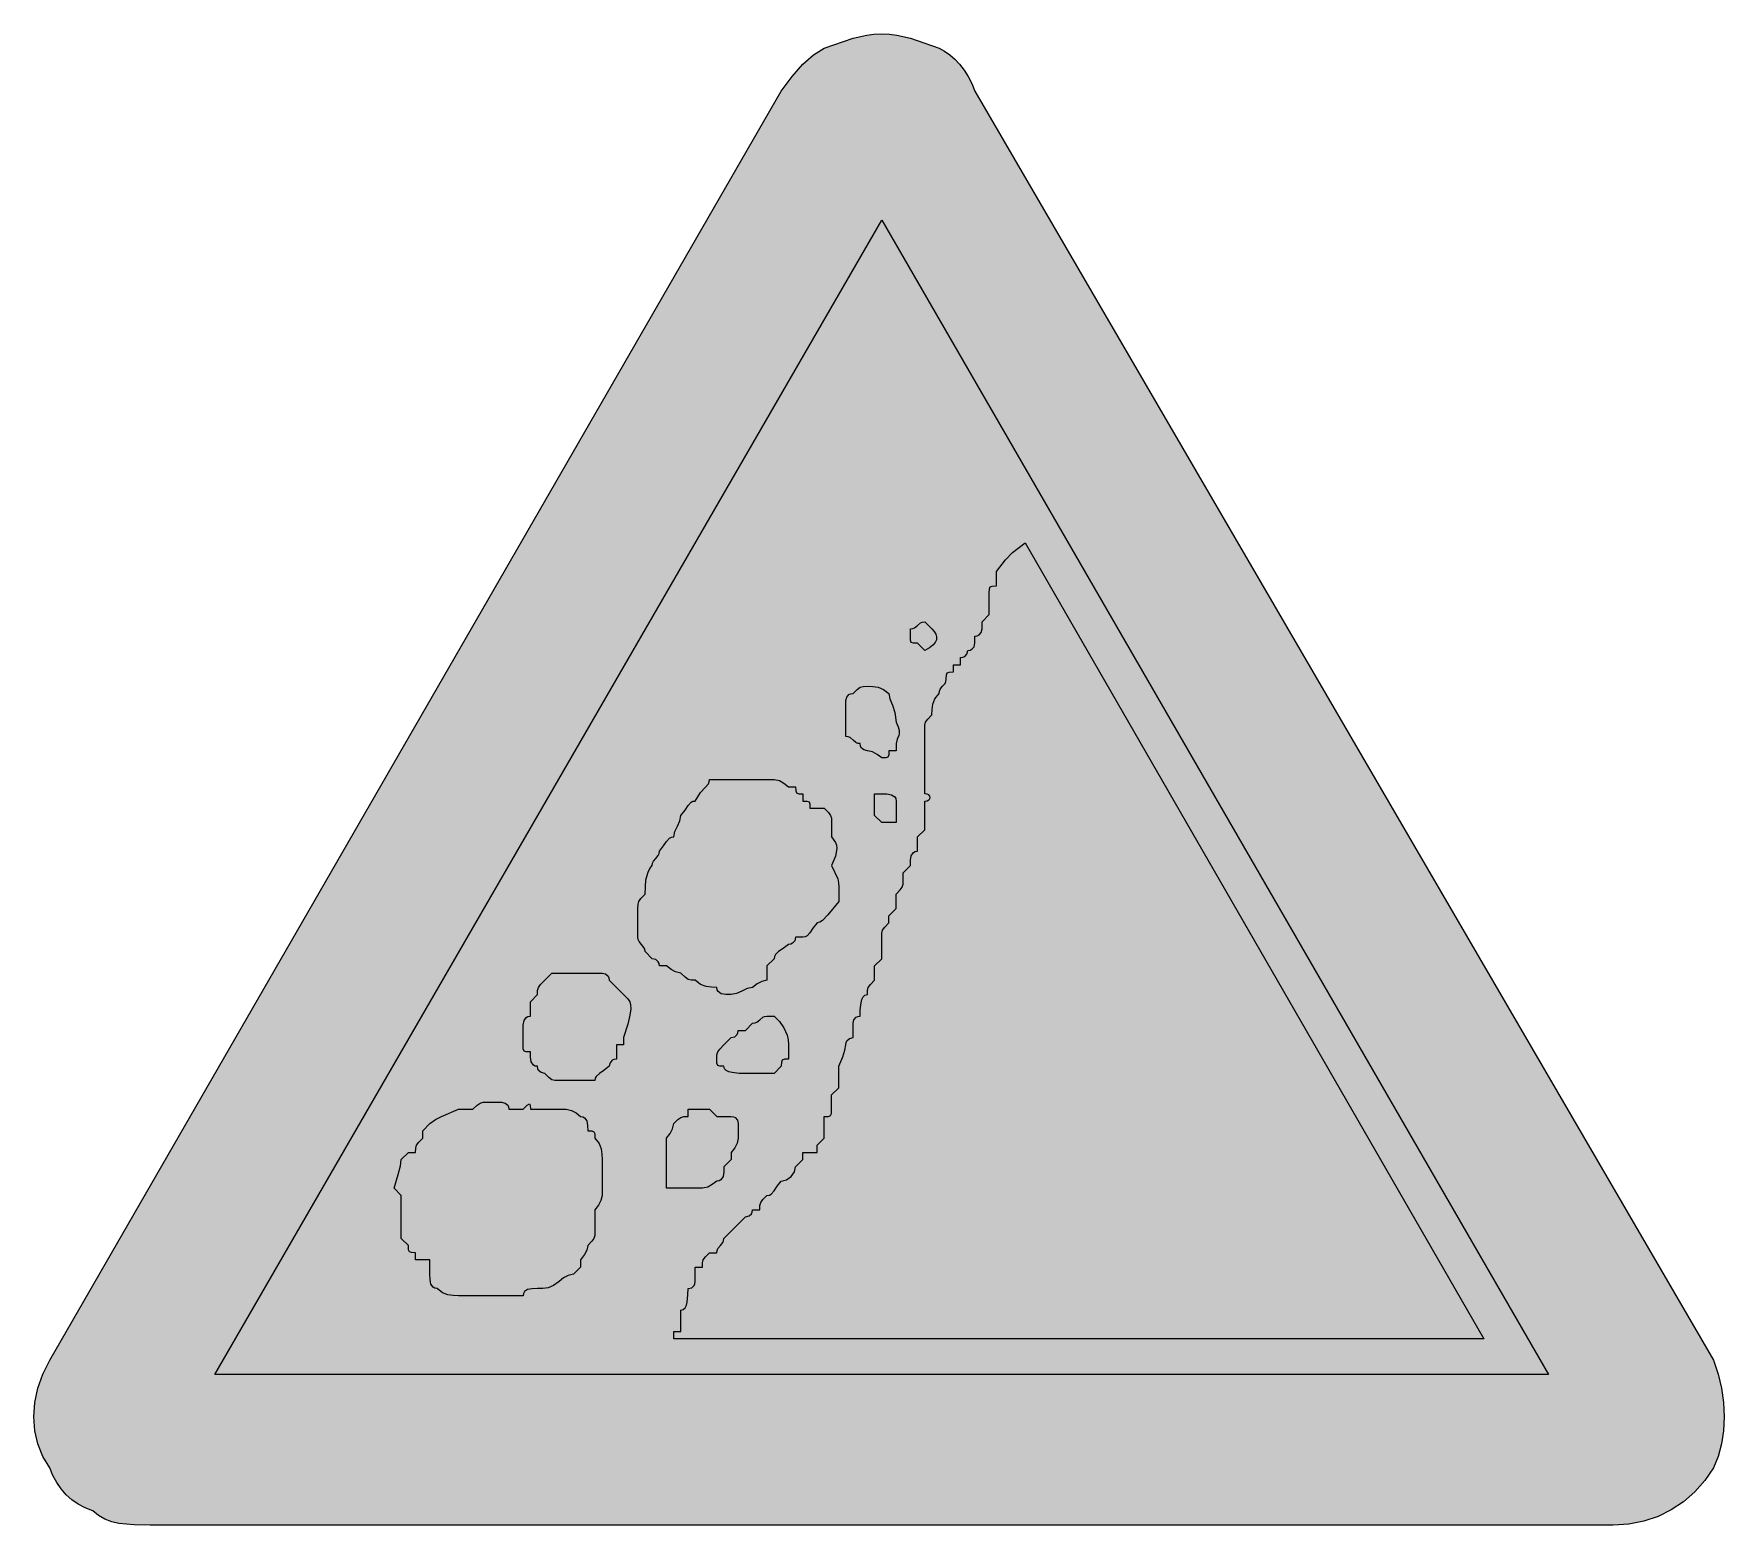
# Model space of a CAD drawing. Header units: metres. Extents: x 141 to 424, y 11 to 261.
import ezdxf

# ---------------------------------------------------------------- set-up
doc = ezdxf.new("R2010")
doc.units = ezdxf.units.M
for name, color, linetype, true_color in [('FILL_BLACK_000000', 7, 'Continuous', 0x000000), ('FILL_RED_FF0000', 7, 'Continuous', 0xff0000), ('FILL_WHITE_FFFFFF', 7, 'Continuous', 0xffffff)]:
    doc.layers.add(name, color=color, linetype=linetype, true_color=true_color)

msp = doc.modelspace()

# ---------------------------------------------------------------- hatches: boundary and pattern name
at = {"layer": 'FILL_BLACK_000000', "true_color": 0x000000}
h = msp.add_hatch(color=7, dxfattribs=at)
h.dxf.hatch_style = 1
h.paths.add_polyline_path([(248.13, 43.68), (249.33, 43.68), (249.33, 47.28), (249.73, 47.39), (250.02, 47.67), (250.24, 48.1), (250.38, 48.63), (250.51, 49.81), (250.53, 50.88), (251.13, 51.03), (251.54, 51.39), (251.68, 51.68), (251.73, 52.08), (251.73, 53.28), (251.73, 54.48), (252.93, 54.48), (252.95, 55.19), (253.08, 55.68), (253.44, 56.17), (254.13, 56.88), (255.33, 56.88), (255.38, 57.28), (255.52, 57.59), (255.93, 58.08), (256.34, 58.57), (256.48, 58.88), (256.53, 59.28), (260.13, 62.88), (260.73, 63.03), (261.14, 63.39), (261.28, 63.68), (261.33, 64.08), (262.53, 64.08), (262.55, 64.79), (262.68, 65.28), (263.04, 65.77), (263.73, 66.48), (264.13, 66.53), (264.44, 66.69), (264.93, 67.23), (265.42, 68), (266.13, 68.88), (267.01, 69.09), (267.78, 69.63), (268.32, 70.4), (268.53, 71.28), (269.73, 72.48), (269.73, 73.68), (270.93, 73.68), (272.13, 73.68), (272.13, 74.88), (273.33, 76.08), (273.33, 77.28), (273.33, 78.48), (273.33, 79.68), (274.02, 79.7), (274.38, 79.83), (274.51, 80.19), (274.53, 80.88), (274.53, 82.08), (274.53, 83.28), (275.73, 84.48), (275.73, 88.08), (276.42, 89.65), (276.78, 90.78), (276.93, 91.68), (276.98, 92.08), (277.12, 92.37), (277.53, 92.73), (278.13, 92.88), (278.13, 94.08), (278.13, 95.28), (278.28, 95.88), (278.64, 96.29), (278.93, 96.43), (279.33, 96.48), (279.35, 97.55), (279.48, 98.73), (279.62, 99.26), (279.84, 99.69), (280.13, 99.97), (280.53, 100.08), (280.55, 100.79), (280.68, 101.28), (281.04, 101.77), (281.73, 102.48), (281.73, 103.68), (281.73, 104.88), (282.93, 106.08), (282.93, 107.28), (282.93, 109.68), (282.95, 110.39), (283.08, 110.88), (283.44, 111.37), (284.13, 112.08), (284.13, 113.28), (285.33, 114.48), (285.33, 116.88), (286.02, 117.59), (286.38, 118.08), (286.51, 118.57), (286.53, 119.28), (286.53, 120.48), (287.73, 121.68), (287.75, 122.56), (287.88, 123.33), (288.24, 123.87), (288.53, 124.03), (288.93, 124.08), (288.93, 125.28), (288.93, 126.48), (290.13, 127.68), (290.13, 130.08), (290.13, 131.28), (290.13, 132.48), (290.52, 132.53), (290.81, 132.67), (290.97, 132.86), (291.03, 133.08), (290.97, 133.3), (290.81, 133.49), (290.52, 133.63), (290.13, 133.68), (290.13, 134.88), (290.13, 136.08), (290.13, 139.68), (290.13, 142.08), (290.13, 144.48), (290.15, 145.19), (290.28, 145.68), (290.64, 146.17), (291.33, 146.88), (291.35, 147.78), (291.48, 148.68), (291.84, 149.58), (292.53, 150.48), (292.58, 150.88), (292.72, 151.19), (293.13, 151.68), (293.54, 152.17), (293.68, 152.48), (293.73, 152.88), (293.75, 153.57), (293.88, 153.93), (294.24, 154.06), (294.93, 154.08), (294.93, 155.28), (296.13, 155.28), (296.13, 156.48), (296.53, 156.53), (296.82, 156.67), (297.18, 157.08), (297.33, 157.68), (297.73, 157.73), (298.02, 157.87), (298.38, 158.28), (298.53, 158.88), (298.53, 160.08), (298.93, 160.13), (299.22, 160.27), (299.58, 160.68), (299.73, 161.28), (299.73, 162.48), (300.93, 163.68), (300.93, 164.88), (300.93, 166.08), (300.93, 167.28), (300.95, 167.97), (301.08, 168.33), (301.44, 168.46), (302.13, 168.48), (302.13, 169.68), (302.13, 170.88), (303.63, 172.83), (304.83, 174.09), (306.93, 175.68), (383.73, 42.48), (248.13, 42.48), (248.13, 43.68)])
h = msp.add_hatch(color=7, dxfattribs=at)
h.dxf.hatch_style = 1
h.paths.add_polyline_path([(288.93, 158.88), (288.24, 158.9), (287.88, 159.03), (287.75, 159.39), (287.73, 160.08), (287.73, 161.28), (288.13, 161.33), (288.44, 161.47), (288.93, 161.88), (289.42, 162.29), (289.73, 162.43), (290.13, 162.48), (291.33, 161.28), (291.72, 160.83), (291.99, 160.38), (292.11, 159.93), (292.08, 159.48), (291.88, 159.03), (291.5, 158.58), (290.92, 158.13), (290.13, 157.68), (288.93, 158.88)])
h = msp.add_hatch(color=7, dxfattribs=at)
h.dxf.hatch_style = 1
h.paths.add_polyline_path([(285.67, 144.89), (285.84, 144.27), (285.86, 143.8), (285.78, 143.43), (285.5, 142.81), (285.33, 142.08), (285.33, 140.88), (284.13, 140.88), (284.11, 140.19), (283.98, 139.83), (283.62, 139.7), (282.93, 139.68), (282.18, 140.28), (281.41, 140.69), (280.53, 140.88), (279.93, 141.03), (279.52, 141.39), (279.38, 141.68), (279.33, 142.08), (278.93, 142.13), (278.62, 142.27), (278.13, 142.68), (277.64, 143.09), (277.33, 143.23), (276.93, 143.28), (276.93, 145.68), (276.93, 149.28), (277.08, 149.88), (277.44, 150.29), (277.73, 150.43), (278.13, 150.48), (278.84, 151.17), (279.33, 151.53), (279.82, 151.66), (280.53, 151.68), (281.43, 151.66), (282.33, 151.53), (283.23, 151.17), (284.13, 150.48), (284.32, 149.56), (284.73, 148.53), (285.14, 147.27), (285.33, 145.68), (285.67, 144.89)])
h = msp.add_hatch(color=7, dxfattribs=at)
h.dxf.hatch_style = 1
h.paths.add_polyline_path([(275.58, 119.43), (275.71, 118.81), (275.73, 118.08), (275.73, 115.68), (273.93, 113.43), (273.03, 112.47), (272.58, 112.19), (272.13, 112.08), (271.42, 111.2), (270.93, 110.43), (270.44, 109.89), (270.13, 109.73), (269.73, 109.68), (268.53, 109.68), (268.38, 109.08), (268.02, 108.67), (267.73, 108.53), (267.33, 108.48), (266.45, 107.77), (265.68, 107.28), (265.14, 106.79), (264.98, 106.48), (264.93, 106.08), (263.73, 104.88), (263.73, 102.48), (262.85, 102.29), (262.08, 101.88), (261.33, 101.28), (260.43, 101.09), (259.53, 100.68), (258.63, 100.27), (257.73, 100.08), (256.85, 100.1), (256.08, 100.23), (255.54, 100.59), (255.38, 100.88), (255.33, 101.28), (254.43, 101.3), (253.53, 101.43), (252.63, 101.79), (251.73, 102.48), (251.02, 102.5), (250.53, 102.63), (250.04, 102.99), (249.33, 103.68), (248.45, 103.87), (247.68, 104.28), (246.93, 104.88), (245.73, 104.88), (245.68, 105.28), (245.54, 105.57), (245.13, 105.93), (244.53, 106.08), (243.33, 107.28), (243.28, 107.68), (243.14, 107.99), (242.73, 108.48), (242.32, 108.97), (242.18, 109.28), (242.13, 109.68), (242.13, 113.28), (242.13, 114.48), (242.15, 115.19), (242.28, 115.68), (242.64, 116.17), (243.33, 116.88), (243.48, 119.28), (243.84, 120.59), (244.13, 121.18), (244.53, 121.68), (244.58, 122.08), (244.72, 122.39), (245.13, 122.88), (245.54, 123.37), (245.68, 123.68), (245.73, 124.08), (246.44, 124.96), (246.93, 125.73), (247.42, 126.27), (247.73, 126.43), (248.13, 126.48), (248.32, 127.38), (248.73, 128.28), (249.14, 129.18), (249.33, 130.08), (250.04, 130.96), (250.53, 131.73), (251.02, 132.27), (251.33, 132.43), (251.73, 132.48), (252.61, 133.89), (253.38, 134.73), (253.92, 135.35), (254.08, 135.68), (254.13, 136.08), (257.73, 136.08), (264.93, 136.08), (265.81, 135.89), (266.58, 135.48), (267.33, 134.88), (268.53, 134.88), (268.55, 134.19), (268.68, 133.83), (269.04, 133.7), (269.73, 133.68), (269.73, 132.48), (270.42, 132.46), (270.78, 132.33), (270.91, 131.97), (270.93, 131.28), (272.13, 131.28), (273.33, 131.28), (274.02, 130.57), (274.38, 130.08), (274.51, 129.59), (274.53, 128.88), (274.53, 126.48), (275.2, 125.56), (275.37, 125.07), (275.43, 124.53), (275.2, 123.27), (274.53, 121.68), (275.58, 119.43)])
h = msp.add_hatch(color=7, dxfattribs=at)
h.dxf.hatch_style = 1
h.paths.add_polyline_path([(285.33, 128.88), (282.93, 128.88), (281.73, 130.08), (281.73, 131.28), (281.73, 132.48), (281.73, 133.68), (282.93, 133.68), (283.81, 133.66), (284.58, 133.53), (285.12, 133.17), (285.28, 132.88), (285.33, 132.48), (285.33, 130.08), (285.33, 128.88)])
h = msp.add_hatch(color=7, dxfattribs=at)
h.dxf.hatch_style = 1
h.paths.add_polyline_path([(239.73, 91.68), (238.53, 91.68), (238.53, 90.48), (238.53, 89.28), (238.13, 89.23), (237.84, 89.09), (237.48, 88.68), (237.33, 88.08), (236.45, 87.37), (235.68, 86.88), (235.14, 86.39), (234.98, 86.08), (234.93, 85.68), (233.73, 85.68), (232.53, 85.68), (228.93, 85.68), (228.22, 85.7), (227.73, 85.83), (227.24, 86.19), (226.53, 86.88), (225.93, 87.03), (225.52, 87.39), (225.38, 87.68), (225.33, 88.08), (224.93, 88.13), (224.64, 88.29), (224.28, 88.83), (224.15, 89.6), (224.13, 90.48), (223.44, 90.5), (223.08, 90.63), (222.95, 90.99), (222.93, 91.68), (222.93, 94.08), (222.95, 94.96), (223.08, 95.73), (223.44, 96.27), (223.73, 96.43), (224.13, 96.48), (224.13, 97.68), (224.13, 98.88), (225.33, 100.08), (225.35, 100.79), (225.48, 101.28), (225.84, 101.77), (226.53, 102.48), (227.73, 103.68), (228.93, 103.68), (230.13, 103.68), (231.33, 103.68), (233.73, 103.68), (236.13, 103.68), (236.73, 103.53), (237.14, 103.17), (237.28, 102.88), (237.33, 102.48), (238.53, 101.28), (239.73, 100.08), (240.42, 99.37), (240.78, 98.88), (240.91, 98.39), (240.93, 97.68), (240.78, 96.63), (240.42, 95.15), (239.73, 92.88), (239.73, 91.68)])
h = msp.add_hatch(color=7, dxfattribs=at)
h.dxf.hatch_style = 1
h.paths.add_polyline_path([(267.33, 90.48), (267.33, 89.28), (266.64, 89.26), (266.28, 89.13), (266.15, 88.77), (266.13, 88.08), (264.93, 86.88), (263.73, 86.88), (262.53, 86.88), (260.13, 86.88), (259.06, 86.9), (257.88, 87.03), (257.35, 87.17), (256.92, 87.39), (256.64, 87.68), (256.53, 88.08), (255.84, 88.1), (255.48, 88.23), (255.35, 88.59), (255.33, 89.28), (255.35, 89.99), (255.48, 90.48), (255.84, 90.97), (256.53, 91.68), (257.73, 92.88), (258.33, 93.03), (258.74, 93.39), (258.88, 93.68), (258.93, 94.08), (260.13, 94.08), (261.33, 95.28), (261.73, 95.33), (262.04, 95.47), (262.53, 95.88), (263.02, 96.29), (263.33, 96.43), (263.73, 96.48), (264.93, 96.48), (265.81, 95.56), (266.58, 94.53), (267.12, 93.27), (267.28, 92.53), (267.33, 91.68), (267.33, 90.48)])
h = msp.add_hatch(color=7, dxfattribs=at)
h.dxf.hatch_style = 1
h.paths.add_polyline_path([(202.02, 69.95), (202.38, 71.43), (202.53, 72.48), (203.73, 73.68), (204.93, 73.68), (204.95, 74.39), (205.08, 74.88), (205.44, 75.37), (206.13, 76.08), (206.13, 77.28), (207.33, 78.48), (208.25, 79.19), (209.28, 79.68), (212.13, 80.88), (214.53, 80.88), (215.24, 81.57), (215.73, 81.93), (216.22, 82.06), (216.93, 82.08), (219.33, 82.08), (219.93, 81.93), (220.34, 81.57), (220.48, 81.28), (220.53, 80.88), (221.73, 80.88), (222.93, 80.88), (223.62, 81.55), (223.98, 81.78), (224.11, 81.55), (224.13, 80.88), (226.53, 80.88), (227.73, 80.88), (228.93, 80.88), (230.13, 80.88), (231.01, 80.69), (231.78, 80.28), (232.53, 79.68), (232.93, 79.63), (233.22, 79.47), (233.58, 78.93), (233.71, 78.16), (233.73, 77.28), (234.42, 77.26), (234.78, 77.13), (234.91, 76.77), (234.93, 76.08), (235.62, 75.18), (235.98, 74.28), (236.11, 73.38), (236.13, 72.48), (236.13, 68.88), (236.13, 67.68), (236.13, 66.48), (235.94, 65.6), (235.53, 64.83), (234.93, 64.08), (234.93, 62.88), (234.93, 61.68), (234.93, 60.48), (234.91, 59.77), (234.78, 59.28), (234.42, 58.79), (233.73, 58.08), (233.58, 57.33), (233.22, 56.56), (232.53, 55.68), (232.53, 54.48), (231.33, 53.28), (230.45, 53.09), (229.68, 52.68), (228.93, 52.08), (228.03, 51.39), (227.13, 51.03), (226.23, 50.9), (225.33, 50.88), (224.45, 50.86), (223.68, 50.73), (223.14, 50.37), (222.98, 50.08), (222.93, 49.68), (220.53, 49.68), (216.93, 49.68), (214.53, 49.68), (213.33, 49.68), (212.13, 49.68), (211.23, 49.7), (210.33, 49.83), (209.43, 50.19), (208.53, 50.88), (208.13, 50.93), (207.84, 51.09), (207.48, 51.63), (207.35, 52.4), (207.33, 53.28), (207.33, 55.68), (206.13, 55.68), (204.93, 55.68), (204.93, 56.88), (204.24, 56.9), (203.88, 57.03), (203.75, 57.39), (203.73, 58.08), (202.53, 59.28), (202.53, 61.68), (202.53, 64.08), (202.53, 65.28), (202.53, 66.48), (201.33, 67.68), (202.02, 69.95)])
h = msp.add_hatch(color=7, dxfattribs=at)
h.dxf.hatch_style = 1
h.paths.add_polyline_path([(258.74, 75.2), (258.33, 74.43), (257.73, 73.68), (257.73, 72.48), (256.53, 71.28), (256.51, 70.4), (256.38, 69.63), (256.02, 69.09), (255.73, 68.93), (255.33, 68.88), (254.58, 68.28), (253.81, 67.87), (252.93, 67.68), (250.53, 67.68), (249.33, 67.68), (248.13, 67.68), (246.93, 67.68), (246.93, 68.88), (246.93, 71.28), (246.93, 73.68), (246.93, 76.08), (247.53, 76.83), (247.94, 77.6), (248.13, 78.48), (248.84, 79.17), (249.33, 79.53), (249.82, 79.66), (250.53, 79.68), (250.53, 80.88), (251.73, 80.88), (254.13, 80.88), (255.33, 79.68), (256.53, 79.68), (257.73, 79.68), (258.13, 79.63), (258.42, 79.49), (258.78, 79.08), (258.93, 78.48), (258.93, 76.08), (258.74, 75.2)])
at = {"layer": 'FILL_RED_FF0000', "true_color": 0xff0000}
h = msp.add_hatch(color=7, dxfattribs=at)
h.dxf.hatch_style = 1
h.paths.add_polyline_path([(422.92, 36.58), (423.48, 34.21), (423.82, 31.81), (423.93, 29.43), (423.82, 27.1), (423.48, 24.87), (422.92, 22.79), (422.13, 20.88), (420.67, 18.74), (419, 16.85), (417.13, 15.21), (415.08, 13.83), (412.86, 12.74), (410.49, 11.94), (407.97, 11.45), (405.33, 11.28), (160.53, 11.28), (157.85, 11.32), (155.28, 11.58), (154.07, 11.87), (152.94, 12.29), (151.88, 12.89), (150.93, 13.68), (149.64, 14.19), (148.46, 14.8), (147.39, 15.54), (146.43, 16.38), (145.59, 17.34), (144.86, 18.4), (144.24, 19.59), (143.73, 20.88), (142.55, 22.79), (141.71, 24.87), (141.2, 27.1), (141.03, 29.43), (141.2, 31.81), (141.71, 34.21), (142.55, 36.58), (143.73, 38.88), (266.13, 251.28), (267.93, 253.75), (269.73, 255.78), (271.53, 257.35), (273.33, 258.48), (278.13, 260.13), (280.42, 260.67), (281.63, 260.83), (282.93, 260.88), (284.23, 260.83), (285.44, 260.67), (287.73, 260.13), (292.53, 258.48), (293.43, 257.97), (294.31, 257.35), (295.17, 256.62), (295.98, 255.78), (296.74, 254.82), (297.42, 253.75), (298.03, 252.57), (298.53, 251.28), (422.13, 38.88), (422.92, 36.58)])
at = {"layer": 'FILL_WHITE_FFFFFF', "true_color": 0xffffff}
h = msp.add_hatch(color=7, dxfattribs=at)
h.dxf.hatch_style = 1
h.paths.add_polyline_path([(282.93, 229.68), (394.53, 36.48), (171.33, 36.48), (282.93, 229.68)])

# ---------------------------------------------------------------- linework, layer by layer
at = {"layer": 'FILL_BLACK_000000', "lineweight": 0, "true_color": 0x000000}
for points in [[(248.13, 43.68), (249.33, 43.68), (249.33, 47.28), (249.73, 47.39), (250.02, 47.67), (250.24, 48.1), (250.38, 48.63), (250.51, 49.81), (250.53, 50.88), (251.13, 51.03), (251.54, 51.39), (251.68, 51.68), (251.73, 52.08), (251.73, 53.28), (251.73, 54.48), (252.93, 54.48), (252.95, 55.19), (253.08, 55.68), (253.44, 56.17), (254.13, 56.88), (255.33, 56.88), (255.38, 57.28), (255.52, 57.59), (255.93, 58.08), (256.34, 58.57), (256.48, 58.88), (256.53, 59.28), (260.13, 62.88), (260.73, 63.03), (261.14, 63.39), (261.28, 63.68), (261.33, 64.08), (262.53, 64.08), (262.55, 64.79), (262.68, 65.28), (263.04, 65.77), (263.73, 66.48), (264.13, 66.53), (264.44, 66.69), (264.93, 67.23), (265.42, 68), (266.13, 68.88), (267.01, 69.09), (267.78, 69.63), (268.32, 70.4), (268.53, 71.28), (269.73, 72.48), (269.73, 73.68), (270.93, 73.68), (272.13, 73.68), (272.13, 74.88), (273.33, 76.08), (273.33, 77.28), (273.33, 78.48), (273.33, 79.68), (274.02, 79.7), (274.38, 79.83), (274.51, 80.19), (274.53, 80.88), (274.53, 82.08), (274.53, 83.28), (275.73, 84.48), (275.73, 88.08), (276.42, 89.65), (276.78, 90.78), (276.93, 91.68), (276.98, 92.08), (277.12, 92.37), (277.53, 92.73), (278.13, 92.88), (278.13, 94.08), (278.13, 95.28), (278.28, 95.88), (278.64, 96.29), (278.93, 96.43), (279.33, 96.48), (279.35, 97.55), (279.48, 98.73), (279.62, 99.26), (279.84, 99.69), (280.13, 99.97), (280.53, 100.08), (280.55, 100.79), (280.68, 101.28), (281.04, 101.77), (281.73, 102.48), (281.73, 103.68), (281.73, 104.88), (282.93, 106.08), (282.93, 107.28), (282.93, 109.68), (282.95, 110.39), (283.08, 110.88), (283.44, 111.37), (284.13, 112.08), (284.13, 113.28), (285.33, 114.48), (285.33, 116.88), (286.02, 117.59), (286.38, 118.08), (286.51, 118.57), (286.53, 119.28), (286.53, 120.48), (287.73, 121.68), (287.75, 122.56), (287.88, 123.33), (288.24, 123.87), (288.53, 124.03), (288.93, 124.08), (288.93, 125.28), (288.93, 126.48), (290.13, 127.68), (290.13, 130.08), (290.13, 131.28), (290.13, 132.48), (290.52, 132.53), (290.81, 132.67), (290.97, 132.86), (291.03, 133.08), (290.97, 133.3), (290.81, 133.49), (290.52, 133.63), (290.13, 133.68), (290.13, 134.88), (290.13, 136.08), (290.13, 139.68), (290.13, 142.08), (290.13, 144.48), (290.15, 145.19), (290.28, 145.68), (290.64, 146.17), (291.33, 146.88), (291.35, 147.78), (291.48, 148.68), (291.84, 149.58), (292.53, 150.48), (292.58, 150.88), (292.72, 151.19), (293.13, 151.68), (293.54, 152.17), (293.68, 152.48), (293.73, 152.88), (293.75, 153.57), (293.88, 153.93), (294.24, 154.06), (294.93, 154.08), (294.93, 155.28), (296.13, 155.28), (296.13, 156.48), (296.53, 156.53), (296.82, 156.67), (297.18, 157.08), (297.33, 157.68), (297.73, 157.73), (298.02, 157.87), (298.38, 158.28), (298.53, 158.88), (298.53, 160.08), (298.93, 160.13), (299.22, 160.27), (299.58, 160.68), (299.73, 161.28), (299.73, 162.48), (300.93, 163.68), (300.93, 164.88), (300.93, 166.08), (300.93, 167.28), (300.95, 167.97), (301.08, 168.33), (301.44, 168.46), (302.13, 168.48), (302.13, 169.68), (302.13, 170.88), (303.63, 172.83), (304.83, 174.09), (306.93, 175.68), (383.73, 42.48), (248.13, 42.48)], [(288.93, 158.88), (288.24, 158.9), (287.88, 159.03), (287.75, 159.39), (287.73, 160.08), (287.73, 161.28), (288.13, 161.33), (288.44, 161.47), (288.93, 161.88), (289.42, 162.29), (289.73, 162.43), (290.13, 162.48), (291.33, 161.28), (291.72, 160.83), (291.99, 160.38), (292.11, 159.93), (292.08, 159.48), (291.88, 159.03), (291.5, 158.58), (290.92, 158.13), (290.13, 157.68)], [(285.67, 144.89), (285.84, 144.27), (285.86, 143.8), (285.78, 143.43), (285.5, 142.81), (285.33, 142.08), (285.33, 140.88), (284.13, 140.88), (284.11, 140.19), (283.98, 139.83), (283.62, 139.7), (282.93, 139.68), (282.18, 140.28), (281.41, 140.69), (280.53, 140.88), (279.93, 141.03), (279.52, 141.39), (279.38, 141.68), (279.33, 142.08), (278.93, 142.13), (278.62, 142.27), (278.13, 142.68), (277.64, 143.09), (277.33, 143.23), (276.93, 143.28), (276.93, 145.68), (276.93, 149.28), (277.08, 149.88), (277.44, 150.29), (277.73, 150.43), (278.13, 150.48), (278.84, 151.17), (279.33, 151.53), (279.82, 151.66), (280.53, 151.68), (281.43, 151.66), (282.33, 151.53), (283.23, 151.17), (284.13, 150.48), (284.32, 149.56), (284.73, 148.53), (285.14, 147.27), (285.33, 145.68)], [(275.58, 119.43), (275.71, 118.81), (275.73, 118.08), (275.73, 115.68), (273.93, 113.43), (273.03, 112.47), (272.58, 112.19), (272.13, 112.08), (271.42, 111.2), (270.93, 110.43), (270.44, 109.89), (270.13, 109.73), (269.73, 109.68), (268.53, 109.68), (268.38, 109.08), (268.02, 108.67), (267.73, 108.53), (267.33, 108.48), (266.45, 107.77), (265.68, 107.28), (265.14, 106.79), (264.98, 106.48), (264.93, 106.08), (263.73, 104.88), (263.73, 102.48), (262.85, 102.29), (262.08, 101.88), (261.33, 101.28), (260.43, 101.09), (259.53, 100.68), (258.63, 100.27), (257.73, 100.08), (256.85, 100.1), (256.08, 100.23), (255.54, 100.59), (255.38, 100.88), (255.33, 101.28), (254.43, 101.3), (253.53, 101.43), (252.63, 101.79), (251.73, 102.48), (251.02, 102.5), (250.53, 102.63), (250.04, 102.99), (249.33, 103.68), (248.45, 103.87), (247.68, 104.28), (246.93, 104.88), (245.73, 104.88), (245.68, 105.28), (245.54, 105.57), (245.13, 105.93), (244.53, 106.08), (243.33, 107.28), (243.28, 107.68), (243.14, 107.99), (242.73, 108.48), (242.32, 108.97), (242.18, 109.28), (242.13, 109.68), (242.13, 113.28), (242.13, 114.48), (242.15, 115.19), (242.28, 115.68), (242.64, 116.17), (243.33, 116.88), (243.48, 119.28), (243.84, 120.59), (244.13, 121.18), (244.53, 121.68), (244.58, 122.08), (244.72, 122.39), (245.13, 122.88), (245.54, 123.37), (245.68, 123.68), (245.73, 124.08), (246.44, 124.96), (246.93, 125.73), (247.42, 126.27), (247.73, 126.43), (248.13, 126.48), (248.32, 127.38), (248.73, 128.28), (249.14, 129.18), (249.33, 130.08), (250.04, 130.96), (250.53, 131.73), (251.02, 132.27), (251.33, 132.43), (251.73, 132.48), (252.61, 133.89), (253.38, 134.73), (253.92, 135.35), (254.08, 135.68), (254.13, 136.08), (257.73, 136.08), (264.93, 136.08), (265.81, 135.89), (266.58, 135.48), (267.33, 134.88), (268.53, 134.88), (268.55, 134.19), (268.68, 133.83), (269.04, 133.7), (269.73, 133.68), (269.73, 132.48), (270.42, 132.46), (270.78, 132.33), (270.91, 131.97), (270.93, 131.28), (272.13, 131.28), (273.33, 131.28), (274.02, 130.57), (274.38, 130.08), (274.51, 129.59), (274.53, 128.88), (274.53, 126.48), (275.2, 125.56), (275.37, 125.07), (275.43, 124.53), (275.2, 123.27), (274.53, 121.68)], [(285.33, 128.88), (282.93, 128.88), (281.73, 130.08), (281.73, 131.28), (281.73, 132.48), (281.73, 133.68), (282.93, 133.68), (283.81, 133.66), (284.58, 133.53), (285.12, 133.17), (285.28, 132.88), (285.33, 132.48), (285.33, 130.08)], [(239.73, 91.68), (238.53, 91.68), (238.53, 90.48), (238.53, 89.28), (238.13, 89.23), (237.84, 89.09), (237.48, 88.68), (237.33, 88.08), (236.45, 87.37), (235.68, 86.88), (235.14, 86.39), (234.98, 86.08), (234.93, 85.68), (233.73, 85.68), (232.53, 85.68), (228.93, 85.68), (228.22, 85.7), (227.73, 85.83), (227.24, 86.19), (226.53, 86.88), (225.93, 87.03), (225.52, 87.39), (225.38, 87.68), (225.33, 88.08), (224.93, 88.13), (224.64, 88.29), (224.28, 88.83), (224.15, 89.6), (224.13, 90.48), (223.44, 90.5), (223.08, 90.63), (222.95, 90.99), (222.93, 91.68), (222.93, 94.08), (222.95, 94.96), (223.08, 95.73), (223.44, 96.27), (223.73, 96.43), (224.13, 96.48), (224.13, 97.68), (224.13, 98.88), (225.33, 100.08), (225.35, 100.79), (225.48, 101.28), (225.84, 101.77), (226.53, 102.48), (227.73, 103.68), (228.93, 103.68), (230.13, 103.68), (231.33, 103.68), (233.73, 103.68), (236.13, 103.68), (236.73, 103.53), (237.14, 103.17), (237.28, 102.88), (237.33, 102.48), (238.53, 101.28), (239.73, 100.08), (240.42, 99.37), (240.78, 98.88), (240.91, 98.39), (240.93, 97.68), (240.78, 96.63), (240.42, 95.15), (239.73, 92.88)], [(267.33, 90.48), (267.33, 89.28), (266.64, 89.26), (266.28, 89.13), (266.15, 88.77), (266.13, 88.08), (264.93, 86.88), (263.73, 86.88), (262.53, 86.88), (260.13, 86.88), (259.06, 86.9), (257.88, 87.03), (257.35, 87.17), (256.92, 87.39), (256.64, 87.68), (256.53, 88.08), (255.84, 88.1), (255.48, 88.23), (255.35, 88.59), (255.33, 89.28), (255.35, 89.99), (255.48, 90.48), (255.84, 90.97), (256.53, 91.68), (257.73, 92.88), (258.33, 93.03), (258.74, 93.39), (258.88, 93.68), (258.93, 94.08), (260.13, 94.08), (261.33, 95.28), (261.73, 95.33), (262.04, 95.47), (262.53, 95.88), (263.02, 96.29), (263.33, 96.43), (263.73, 96.48), (264.93, 96.48), (265.81, 95.56), (266.58, 94.53), (267.12, 93.27), (267.28, 92.53), (267.33, 91.68)], [(202.02, 69.95), (202.38, 71.43), (202.53, 72.48), (203.73, 73.68), (204.93, 73.68), (204.95, 74.39), (205.08, 74.88), (205.44, 75.37), (206.13, 76.08), (206.13, 77.28), (207.33, 78.48), (208.25, 79.19), (209.28, 79.68), (212.13, 80.88), (214.53, 80.88), (215.24, 81.57), (215.73, 81.93), (216.22, 82.06), (216.93, 82.08), (219.33, 82.08), (219.93, 81.93), (220.34, 81.57), (220.48, 81.28), (220.53, 80.88), (221.73, 80.88), (222.93, 80.88), (223.62, 81.55), (223.98, 81.78), (224.11, 81.55), (224.13, 80.88), (226.53, 80.88), (227.73, 80.88), (228.93, 80.88), (230.13, 80.88), (231.01, 80.69), (231.78, 80.28), (232.53, 79.68), (232.93, 79.63), (233.22, 79.47), (233.58, 78.93), (233.71, 78.16), (233.73, 77.28), (234.42, 77.26), (234.78, 77.13), (234.91, 76.77), (234.93, 76.08), (235.62, 75.18), (235.98, 74.28), (236.11, 73.38), (236.13, 72.48), (236.13, 68.88), (236.13, 67.68), (236.13, 66.48), (235.94, 65.6), (235.53, 64.83), (234.93, 64.08), (234.93, 62.88), (234.93, 61.68), (234.93, 60.48), (234.91, 59.77), (234.78, 59.28), (234.42, 58.79), (233.73, 58.08), (233.58, 57.33), (233.22, 56.56), (232.53, 55.68), (232.53, 54.48), (231.33, 53.28), (230.45, 53.09), (229.68, 52.68), (228.93, 52.08), (228.03, 51.39), (227.13, 51.03), (226.23, 50.9), (225.33, 50.88), (224.45, 50.86), (223.68, 50.73), (223.14, 50.37), (222.98, 50.08), (222.93, 49.68), (220.53, 49.68), (216.93, 49.68), (214.53, 49.68), (213.33, 49.68), (212.13, 49.68), (211.23, 49.7), (210.33, 49.83), (209.43, 50.19), (208.53, 50.88), (208.13, 50.93), (207.84, 51.09), (207.48, 51.63), (207.35, 52.4), (207.33, 53.28), (207.33, 55.68), (206.13, 55.68), (204.93, 55.68), (204.93, 56.88), (204.24, 56.9), (203.88, 57.03), (203.75, 57.39), (203.73, 58.08), (202.53, 59.28), (202.53, 61.68), (202.53, 64.08), (202.53, 65.28), (202.53, 66.48), (201.33, 67.68)], [(258.74, 75.2), (258.33, 74.43), (257.73, 73.68), (257.73, 72.48), (256.53, 71.28), (256.51, 70.4), (256.38, 69.63), (256.02, 69.09), (255.73, 68.93), (255.33, 68.88), (254.58, 68.28), (253.81, 67.87), (252.93, 67.68), (250.53, 67.68), (249.33, 67.68), (248.13, 67.68), (246.93, 67.68), (246.93, 68.88), (246.93, 71.28), (246.93, 73.68), (246.93, 76.08), (247.53, 76.83), (247.94, 77.6), (248.13, 78.48), (248.84, 79.17), (249.33, 79.53), (249.82, 79.66), (250.53, 79.68), (250.53, 80.88), (251.73, 80.88), (254.13, 80.88), (255.33, 79.68), (256.53, 79.68), (257.73, 79.68), (258.13, 79.63), (258.42, 79.49), (258.78, 79.08), (258.93, 78.48), (258.93, 76.08)]]:
    msp.add_lwpolyline(points, close=True, dxfattribs=at)
at = {"layer": 'FILL_RED_FF0000', "lineweight": 0, "true_color": 0xff0000}
msp.add_lwpolyline([(422.92, 36.58), (423.48, 34.21), (423.82, 31.81), (423.93, 29.43), (423.82, 27.1), (423.48, 24.87), (422.92, 22.79), (422.13, 20.88), (420.67, 18.74), (419, 16.85), (417.13, 15.21), (415.08, 13.83), (412.86, 12.74), (410.49, 11.94), (407.97, 11.45), (405.33, 11.28), (160.53, 11.28), (157.85, 11.32), (155.28, 11.58), (154.07, 11.87), (152.94, 12.29), (151.88, 12.89), (150.93, 13.68), (149.64, 14.19), (148.46, 14.8), (147.39, 15.54), (146.43, 16.38), (145.59, 17.34), (144.86, 18.4), (144.24, 19.59), (143.73, 20.88), (142.55, 22.79), (141.71, 24.87), (141.2, 27.1), (141.03, 29.43), (141.2, 31.81), (141.71, 34.21), (142.55, 36.58), (143.73, 38.88), (266.13, 251.28), (267.93, 253.75), (269.73, 255.78), (271.53, 257.35), (273.33, 258.48), (278.13, 260.13), (280.42, 260.67), (281.63, 260.83), (282.93, 260.88), (284.23, 260.83), (285.44, 260.67), (287.73, 260.13), (292.53, 258.48), (293.43, 257.97), (294.31, 257.35), (295.17, 256.62), (295.98, 255.78), (296.74, 254.82), (297.42, 253.75), (298.03, 252.57), (298.53, 251.28), (422.13, 38.88)], close=True, dxfattribs=at)
at = {"layer": 'FILL_WHITE_FFFFFF', "lineweight": 0, "true_color": 0xff0000}
msp.add_lwpolyline([(282.93, 229.68), (394.53, 36.48), (171.33, 36.48)], close=True, dxfattribs=at)

doc.saveas('drawing.dxf')
